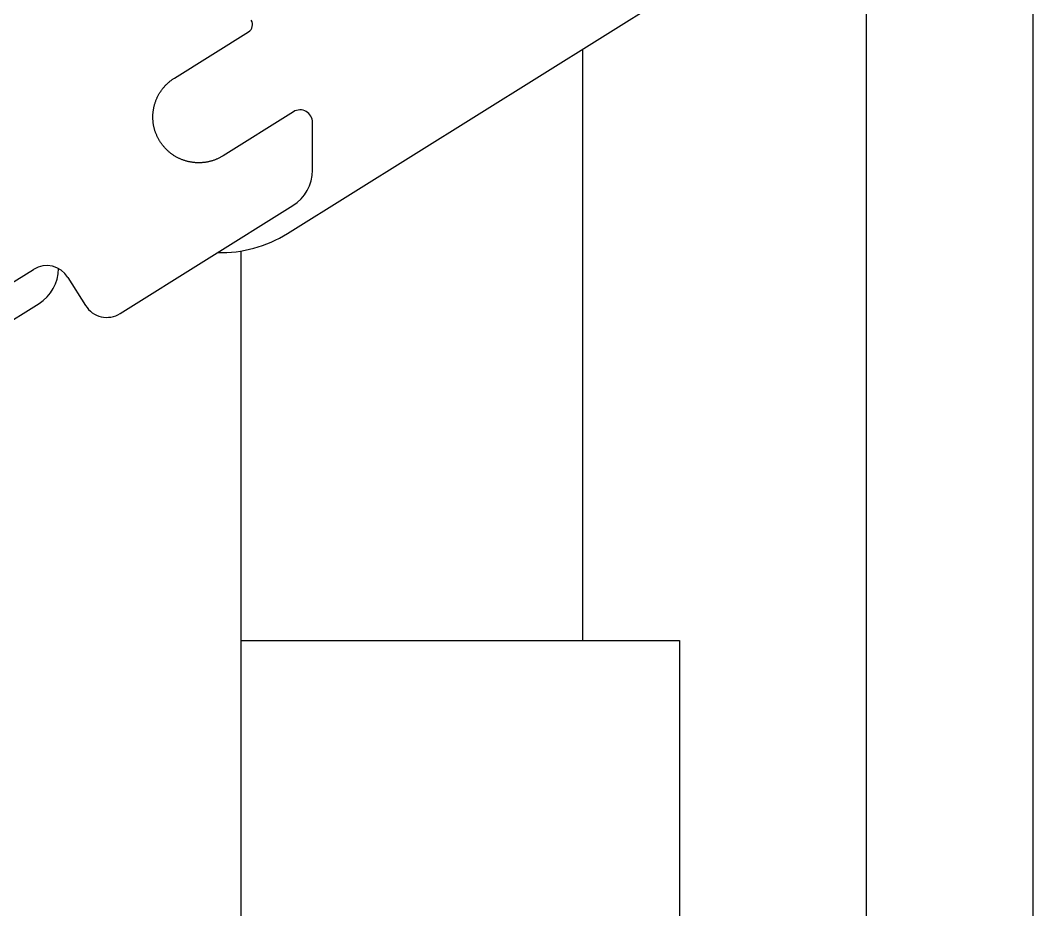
# Model space of a CAD drawing. Extents: x -79364 to 3230, y 28528 to 72157.
# Drawn here: x -66433.7 to -66312.2, y 55026.4 to 55133.2 of the extents above; entities that cross this region are included whole.
import ezdxf

# ---------------------------------------------------------------- set-up
doc = ezdxf.new("R2010")
doc.units = 0
doc.header["$LTSCALE"] = 500
doc.linetypes.add('CENTER', pattern=[7, 4, -1, 1, -1])
doc.layers.get('0').update_dxf_attribs({"linetype": 'CONTINUOUS'})
doc.layers.add('S0CO1', color=1, linetype='CONTINUOUS')

# ---------------------------------------------------------------- blocks, each defined once
blk = doc.blocks.new('PK65002M m platform_side')
at = {"linetype": 'Continuous'}
for p, q in [((-9317.14, 6059.61), (-9317.14, 5598.26)), ((-9337.14, 6049.4), (-9337.14, 5598.26)), ((-9406.58, 5969.47), (-9358.68, 5999.4)), ((-9420.13, 5988.12), (-9411.23, 5993.69)), ((-9371.14, 5920.64), (-9371.14, 5991.61)), ((-9405.84, 5984.08), (-9414.3, 5978.79)), ((-9403.57, 5977.08), (-9403.55, 5982.8)), ((-9426.66, 5959.87), (-9405.92, 5972.83)), ((-9412.12, 5860.88), (-9412.12, 5967.38)), ((-9442.13, 5962), (-9437.04, 5965.17)), ((-9432.91, 5964.22), (-9430.79, 5960.83)), ((-9455.79, 5948.95), (-9436.38, 5961.07)), ((-9412.12, 5920.64), (-9359.51, 5920.64)), ((-9359.51, 5920.64), (-9359.51, 5630.64))]:
    blk.add_line(p, q, dxfattribs=at)
for points in [[(-9414.3, 5978.79), (-9414.37, 5978.75), (-9414.44, 5978.71), (-9414.52, 5978.67), (-9414.59, 5978.63), (-9414.66, 5978.59), (-9414.73, 5978.55), (-9414.81, 5978.52), (-9414.88, 5978.48), (-9414.96, 5978.45), (-9415.03, 5978.41), (-9415.11, 5978.38), (-9415.18, 5978.35), (-9415.26, 5978.32), (-9415.34, 5978.29), (-9415.42, 5978.26), (-9415.49, 5978.24), (-9415.57, 5978.21), (-9415.65, 5978.19), (-9415.73, 5978.16), (-9415.81, 5978.14), (-9415.89, 5978.12), (-9415.97, 5978.1), (-9416.05, 5978.08), (-9416.13, 5978.07), (-9416.21, 5978.05), (-9416.29, 5978.04), (-9416.37, 5978.02), (-9416.45, 5978.01), (-9416.53, 5978), (-9416.61, 5977.99), (-9416.7, 5977.98), (-9416.78, 5977.98), (-9416.86, 5977.97), (-9416.94, 5977.96), (-9417.03, 5977.96), (-9417.11, 5977.96), (-9417.19, 5977.96), (-9417.27, 5977.96), (-9417.36, 5977.96), (-9417.44, 5977.96), (-9417.52, 5977.97), (-9417.6, 5977.97), (-9417.69, 5977.98), (-9417.77, 5977.99), (-9417.85, 5977.99), (-9417.93, 5978), (-9418.01, 5978.02), (-9418.09, 5978.03), (-9418.18, 5978.04), (-9418.26, 5978.06), (-9418.34, 5978.07), (-9418.42, 5978.09), (-9418.5, 5978.11), (-9418.58, 5978.13), (-9418.65, 5978.15), (-9418.73, 5978.17), (-9418.81, 5978.19), (-9418.89, 5978.22), (-9418.97, 5978.24), (-9419.05, 5978.27), (-9419.12, 5978.3), (-9419.2, 5978.33), (-9419.28, 5978.36), (-9419.35, 5978.39), (-9419.43, 5978.42), (-9419.51, 5978.46), (-9419.58, 5978.49), (-9419.66, 5978.53), (-9419.73, 5978.56), (-9419.8, 5978.6), (-9419.87, 5978.64), (-9419.95, 5978.68), (-9420.02, 5978.72), (-9420.09, 5978.77), (-9420.16, 5978.81), (-9420.23, 5978.85), (-9420.3, 5978.9), (-9420.36, 5978.94), (-9420.43, 5978.99), (-9420.5, 5979.04), (-9420.56, 5979.09), (-9420.63, 5979.14), (-9420.69, 5979.19), (-9420.75, 5979.24), (-9420.82, 5979.3), (-9420.88, 5979.35), (-9420.94, 5979.41), (-9421, 5979.46), (-9421.06, 5979.52), (-9421.12, 5979.58), (-9421.17, 5979.64), (-9421.23, 5979.7), (-9421.29, 5979.76), (-9421.34, 5979.82), (-9421.4, 5979.88), (-9421.45, 5979.94), (-9421.5, 5980.01), (-9421.55, 5980.07), (-9421.6, 5980.14), (-9421.65, 5980.2), (-9421.7, 5980.27), (-9421.75, 5980.34), (-9421.79, 5980.41), (-9421.84, 5980.47), (-9421.88, 5980.54), (-9421.93, 5980.61), (-9421.97, 5980.68), (-9422.01, 5980.75), (-9422.05, 5980.83), (-9422.09, 5980.9), (-9422.12, 5980.97), (-9422.16, 5981.04), (-9422.2, 5981.12), (-9422.23, 5981.19), (-9422.26, 5981.27), (-9422.3, 5981.35), (-9422.33, 5981.42), (-9422.36, 5981.5), (-9422.39, 5981.58), (-9422.41, 5981.65), (-9422.44, 5981.73), (-9422.47, 5981.81), (-9422.49, 5981.89), (-9422.51, 5981.97), (-9422.54, 5982.05), (-9422.56, 5982.13), (-9422.58, 5982.21), (-9422.59, 5982.29), (-9422.61, 5982.37), (-9422.63, 5982.45), (-9422.64, 5982.53), (-9422.65, 5982.61), (-9422.67, 5982.69), (-9422.68, 5982.77), (-9422.69, 5982.85), (-9422.69, 5982.94), (-9422.7, 5983.02), (-9422.71, 5983.1), (-9422.71, 5983.18), (-9422.72, 5983.26), (-9422.72, 5983.35), (-9422.72, 5983.43), (-9422.72, 5983.51), (-9422.72, 5983.59), (-9422.71, 5983.68), (-9422.71, 5983.76), (-9422.71, 5983.84), (-9422.7, 5983.92), (-9422.69, 5984.01), (-9422.68, 5984.09), (-9422.67, 5984.17), (-9422.66, 5984.25), (-9422.65, 5984.33), (-9422.63, 5984.41), (-9422.62, 5984.49), (-9422.6, 5984.58), (-9422.59, 5984.65), (-9422.57, 5984.73), (-9422.55, 5984.81), (-9422.53, 5984.89), (-9422.51, 5984.97), (-9422.48, 5985.05), (-9422.46, 5985.13), (-9422.43, 5985.21), (-9422.41, 5985.29), (-9422.38, 5985.36), (-9422.35, 5985.44), (-9422.32, 5985.52), (-9422.29, 5985.59), (-9422.25, 5985.67), (-9422.22, 5985.74), (-9422.19, 5985.82), (-9422.15, 5985.89), (-9422.11, 5985.97), (-9422.07, 5986.04), (-9422.03, 5986.11), (-9421.99, 5986.19), (-9421.95, 5986.26), (-9421.91, 5986.33), (-9421.87, 5986.4), (-9421.82, 5986.47), (-9421.78, 5986.53), (-9421.73, 5986.6), (-9421.68, 5986.67), (-9421.64, 5986.73), (-9421.59, 5986.8), (-9421.54, 5986.86), (-9421.49, 5986.93), (-9421.43, 5986.99), (-9421.38, 5987.05), (-9421.33, 5987.12), (-9421.27, 5987.18), (-9421.21, 5987.24), (-9421.16, 5987.3), (-9421.1, 5987.36), (-9421.04, 5987.41), (-9420.98, 5987.47), (-9420.92, 5987.53), (-9420.86, 5987.58)], [(-9420.86, 5987.58), (-9420.8, 5987.64), (-9420.73, 5987.69), (-9420.67, 5987.74), (-9420.6, 5987.79), (-9420.54, 5987.84), (-9420.47, 5987.89), (-9420.41, 5987.94), (-9420.34, 5987.99), (-9420.27, 5988.03), (-9420.2, 5988.08), (-9420.13, 5988.12)]]:
    blk.add_lwpolyline(points, dxfattribs=at)
for centre, radius, start, end in [((-9411.76, 5994.53), 1, 302.0002, 31.9998), ((-9405.05, 5982.81), 1.5, 359.7671, 121.9996), ((-9408.57, 5977.07), 5, 302.0018, 0.0961), ((-9414.53, 5982.19), 15, 268.4385, 301.9998), ((-9435.45, 5962.63), 3, 32, 122), ((-9439.03, 5965.31), 5, 301.9998, 359.5261), ((-9428.24, 5962.42), 3, 211.9999, 302)]:
    blk.add_arc(centre, radius, start, end, dxfattribs=at)

msp = doc.modelspace()

# ---------------------------------------------------------------- block references
at = {"layer": 'S0CO1', "color": 0, "linetype": 'CENTER'}
msp.add_blockref('PK65002M m platform_side', (-56995.028, 49138.088), dxfattribs=at)

doc.saveas('drawing.dxf')
